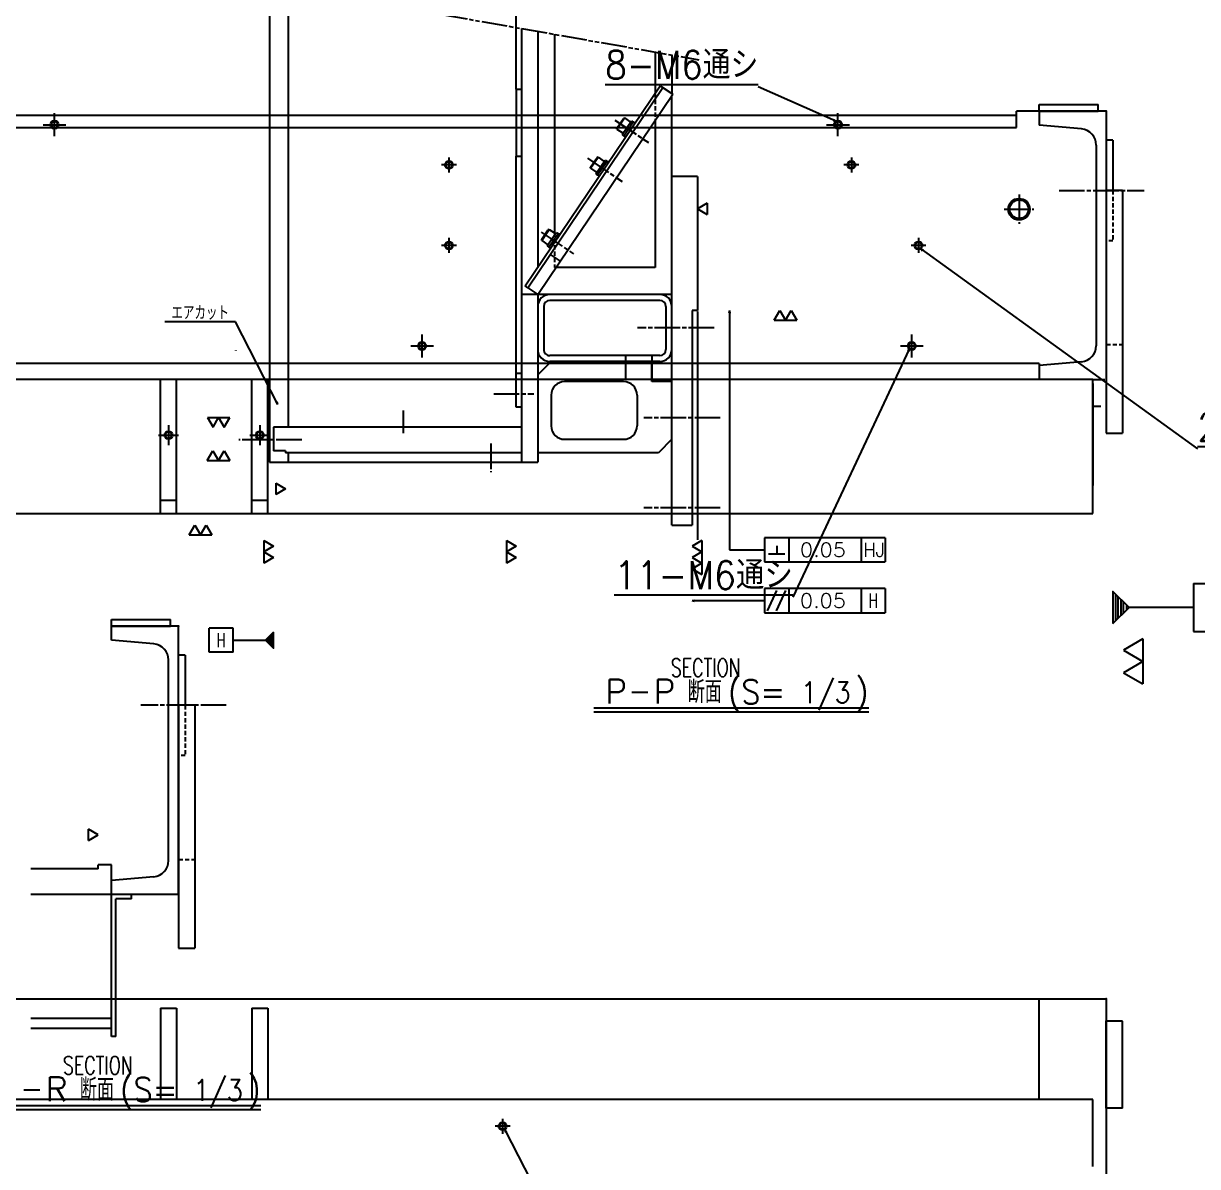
# Model space of a CAD drawing. Header units: inches. Extents: x -3309 to 2472, y -3154 to 2252.
# Drawn here: x 251 to 1126, y -616 to 236 of the extents above; entities that cross this region are included whole.
import ezdxf
from ezdxf.enums import TextEntityAlignment as Align

# ---------------------------------------------------------------- set-up
doc = ezdxf.new("R2010")
doc.units = ezdxf.units.IN
doc.header["$MEASUREMENT"] = 0
for name, pattern in [('CENTERLINE', [25.4, 19.05, -1.5875, 3.175, -1.5875]), ('DASHED', [4.7625, 3.175, -1.5875]), ('PHANTOM', [30.1625, 19.05, -1.5875, 3.175, -1.5875, 3.175, -1.5875]), ('SOLID', [0])]:
    doc.linetypes.add(name, pattern=pattern)
for name, color, linetype in [('0$C$L0$V_1_', 7, 'SOLID'), ('0$C$L0$V_DRAWING', 7, 'SOLID'), ('0$C$L0$V_PV', 7, 'SOLID'), ('Layer11$C$L11$V_1_', 52, 'SOLID'), ('Layer11$C$L11$V_DRAWING', 52, 'SOLID'), ('Layer12$C$L12$V_1_', 52, 'SOLID'), ('Layer12$C$L12$V_PV', 52, 'SOLID'), ('Layer13$C$L13$V_1_', 52, 'SOLID'), ('Layer13$C$L13$V_PV', 52, 'SOLID'), ('Layer14$C$L14$V_1_', 52, 'SOLID'), ('Layer21$C$L21$V_1_', 2, 'SOLID'), ('Layer21$C$L21$V_DRAWING', 2, 'SOLID'), ('Layer21$C$L21$V_PV', 2, 'SOLID'), ('Layer31$C$L31$V_DRAWING', 2, 'SOLID'), ('Layer7$C$L7$V_PV', 52, 'SOLID'), ('Layer8$C$L8$V_1_', 40, 'SOLID'), ('Layer8$C$L8$V_DRAWING', 40, 'SOLID'), ('Layer8$C$L8$V_PV', 40, 'SOLID'), ('Layer9$C$L9$V_PV', 254, 'SOLID')]:
    doc.layers.add(name, color=color, linetype=linetype)
doc.styles.add('CADRASTD', font='txt', dxfattribs={"bigfont": 'bigfont'})
doc.dimstyles.new('DIM3', dxfattribs={"dimtxt": 0.156, "dimasz": 2, "dimexe": 0, "dimexo": 0, "dimgap": 0.078, "dimtad": 3, "dimzin": 0, "dimdsep": 46, "dimtxsty": 'CADRASTD', "dimblk": 'CADRA_ARROW22_5OPEN', "dimblk1": 'CADRA_ARROW22_5OPEN', "dimblk2": 'CADRA_ARROW22_5OPEN', "dimcen": 0.09, "dimaunit": 1, "dimadec": 17154, "dimazin": 0, "dimtfac": 1, "dimtofl": 0, "dimtmove": 0, "dimatfit": 3, "dimldrblk": 'CADRA_ARROW22_5OPEN', "dimfxl": 1, "dimtolj": 1, "dimtzin": 0, "dimarcsym": 0})

# ---------------------------------------------------------------- blocks, each defined once
blk = doc.blocks.new('CADRA_ARROW22_5OPEN')
at = {"layer": 'Layer9$C$L9$V_PV', "color": 7}
for q in [(-0.99, 0), (-0.98, 0.2), (-0.98, -0.2)]:
    blk.add_line((0, 0), q, dxfattribs=at)
blk = doc.blocks.new('BLOCK30')
at = {"layer": '0$C$L0$V_DRAWING'}
blk.add_point((0, 0), dxfattribs=at)
blk.add_point((0, 0), dxfattribs=at)
blk.add_point((0, 0), dxfattribs=at)
blk.add_point((0, 0), dxfattribs=at)
blk.add_point((0, 0), dxfattribs=at)
blk.add_point((0, 0), dxfattribs=at)
blk.add_point((0, 0), dxfattribs=at)
at = {"layer": 'Layer11$C$L11$V_DRAWING', "color": 52}
blk.add_circle((0, 0), 3, dxfattribs=at)
at = {"layer": 'Layer13$C$L13$V_PV', "color": 52, "linetype": 'CENTERLINE'}
for p, q in [((5.54, 0), (-5.54, 0)), ((0, 5.54), (0, -5.54))]:
    blk.add_line(p, q, dxfattribs=at)
at = {"layer": 'Layer21$C$L21$V_DRAWING'}
blk.add_circle((0, 0), 2.4, dxfattribs=at)
blk = doc.blocks.new('BLOCK32')
at = {"layer": '0$C$L0$V_DRAWING', "color": 7}
blk.add_point((0, 0), dxfattribs=at)
blk.add_point((0, 0), dxfattribs=at)
blk.add_point((0, 0), dxfattribs=at)
blk.add_point((0, 0), dxfattribs=at)
blk.add_point((0, 0), dxfattribs=at)
blk.add_point((0, 0), dxfattribs=at)
blk.add_point((0, 0), dxfattribs=at)
blk.add_point((0, 0), dxfattribs=at)
blk.add_point((0, 0), dxfattribs=at)
blk.add_point((0, 0), dxfattribs=at)
blk.add_point((0, 0), dxfattribs=at)
blk.add_point((0, 0), dxfattribs=at)
blk.add_point((0, 0), dxfattribs=at)
blk.add_point((0, 0), dxfattribs=at)
blk.add_point((0, 0), dxfattribs=at)
at = {"layer": 'Layer11$C$L11$V_DRAWING', "color": 7}
blk.add_circle((0, 0), 3, dxfattribs=at)
at = {"layer": 'Layer13$C$L13$V_PV', "color": 7, "linetype": 'CENTERLINE'}
for p, q in [((-8.5, 0), (8.5, 0)), ((0, -8.5), (0, 8.5))]:
    blk.add_line(p, q, dxfattribs=at)
at = {"layer": 'Layer21$C$L21$V_DRAWING', "color": 7}
blk.add_circle((0, 0), 2.4, dxfattribs=at)
blk = doc.blocks.new('TAB100_SYM007')
at = {"layer": 'Layer21$C$L21$V_DRAWING'}
for p, q in [((2.42, 1.4), (0, 0)), ((0, 0), (2.42, -1.4)), ((2.42, 1.4), (2.42, -4.2)), ((2.42, -1.4), (0, -2.8)), ((0, -2.8), (2.42, -4.2))]:
    blk.add_line(p, q, dxfattribs=at)
blk = doc.blocks.new('BLOCK44')
at = {"layer": '0$C$L0$V_DRAWING'}
blk.add_point((0, 0), dxfattribs=at)
blk.add_point((0, 0), dxfattribs=at)
blk.add_point((0, 0), dxfattribs=at)
blk.add_point((0, 0), dxfattribs=at)
at = {"layer": 'Layer21$C$L21$V_DRAWING'}
for p, q in [((12, 0), (0, 0)), ((0, -65), (0, 0)), ((12, -65), (12, 0)), ((12, -65), (0, -65))]:
    blk.add_line(p, q, dxfattribs=at)
blk = doc.blocks.new('BLOCK45')
at = {"layer": '0$C$L0$V_DRAWING'}
blk.add_point((0, 0), dxfattribs=at)
blk.add_point((0, 0), dxfattribs=at)
blk.add_point((0, 0), dxfattribs=at)
blk.add_point((0, 0), dxfattribs=at)
at = {"layer": 'Layer21$C$L21$V_DRAWING'}
for p, q in [((0, 0), (12, 0)), ((0, 0), (0, -90)), ((12, 0), (12, -90)), ((0, -90), (12, -90))]:
    blk.add_line(p, q, dxfattribs=at)
blk = doc.blocks.new('BLOCK43')
at = {"layer": '0$C$L0$V_DRAWING'}
blk.add_point((0, 0, -16.5), dxfattribs=at)
blk.add_point((0, 0, -16.5), dxfattribs=at)
blk.add_point((0, 0, -16.5), dxfattribs=at)
blk.add_point((0, 0, -16.5), dxfattribs=at)
blk.add_point((0, 0, -16.5), dxfattribs=at)
for name, p in [('BLOCK44', (0, -16.5)), ('BLOCK45', (0, -306.5)), ('BLOCK44', (0, -576.5))]:
    blk.add_blockref(name, p, dxfattribs=at)
blk = doc.blocks.new('BLOCK37')
at = {"layer": '0$C$L0$V_DRAWING'}
blk.add_point((0, 0), dxfattribs=at)
blk.add_point((0, 0), dxfattribs=at)
blk.add_point((0, 0), dxfattribs=at)
blk.add_point((0, 0), dxfattribs=at)
blk.add_point((0, 0), dxfattribs=at)
at = {"layer": 'Layer12$C$L12$V_PV', "color": 52, "linetype": 'DASHED'}
for p, q in [((5, -59), (5, -96.5)), ((5, -96.5), (0, -96.5)), ((0, -174), (12, -174))]:
    blk.add_line(p, q, dxfattribs=at)
at = {"layer": 'Layer21$C$L21$V_DRAWING'}
for p, q in [((-50, 0), (-50, 5)), ((-50, 5), (-6, 5)), ((-50, 0), (-6, 0)), ((-6, 0), (-6, 5)), ((5, -21.5), (0, -21.5)), ((5, -21.5), (5, -59)), ((0, -59), (0, -240)), ((12, -59), (0, -59)), ((12, -59), (12, -240)), ((0, -240), (12, -240))]:
    blk.add_line(p, q, dxfattribs=at)
blk = doc.blocks.new('BLOCK61')
at = {"layer": 'Layer11$C$L11$V_DRAWING', "color": 52}
for centre in [(2501, -241.5), (2569, -241.5)]:
    blk.add_circle(centre, 3, dxfattribs=at)
at = {"layer": 'Layer13$C$L13$V_PV', "color": 52, "linetype": 'CENTERLINE'}
for p, q in [((2501, -234), (2501, -249)), ((2569, -234), (2569, -249)), ((2493.5, -241.5), (2508.5, -241.5)), ((2561.5, -241.5), (2576.5, -241.5))]:
    blk.add_line(p, q, dxfattribs=at)
at = {"layer": 'Layer21$C$L21$V_DRAWING'}
for centre in [(2501, -241.5), (2569, -241.5)]:
    blk.add_circle(centre, 2.4, dxfattribs=at)
blk = doc.blocks.new('BLOCK62')
at = {"layer": '0$C$L0$V_DRAWING'}
blk.add_point((0, 0), dxfattribs=at)
blk.add_point((0, 0), dxfattribs=at)
blk.add_point((0, 0), dxfattribs=at)
blk.add_point((0, 0), dxfattribs=at)
blk.add_point((0, 0), dxfattribs=at)
blk.add_point((0, 0), dxfattribs=at)
blk.add_point((0, 0), dxfattribs=at)
at = {"layer": 'Layer11$C$L11$V_DRAWING', "color": 52}
blk.add_circle((0, 0), 8, dxfattribs=at)
at = {"layer": 'Layer13$C$L13$V_PV', "color": 52, "linetype": 'CENTERLINE'}
for p, q in [((0, 11), (0, -11)), ((-11, 0), (11, 0))]:
    blk.add_line(p, q, dxfattribs=at)
at = {"layer": 'Layer21$C$L21$V_DRAWING'}
blk.add_circle((0, 0), 6.92, dxfattribs=at)
blk = doc.blocks.new('*X194')
at = {"layer": 'Layer7$C$L7$V_PV', "color": 20}
for p, q in [((-0.33, 1.67), (0.33, 1.67)), ((-1.67, 0.33), (1.67, 0.33)), ((1.33, 0.67), (-1.33, 0.67)), ((-1, 1), (1, 1)), ((0.67, 1.33), (-0.67, 1.33))]:
    blk.add_line(p, q, dxfattribs=at)
blk = doc.blocks.new('TAB101_SYM053')
at = {"layer": 'Layer11$C$L11$V_DRAWING'}
blk.add_line((0, 10), (0, 2), dxfattribs=at)
at = {"layer": 'Layer11$C$L11$V_DRAWING', "color": 20}
blk.add_lwpolyline([(2, 0), (0, 2), (-2, 0)], close=True, dxfattribs=at)
at = {"layer": 'Layer21$C$L21$V_DRAWING'}
for p, q in [((-3, 10), (-3, 16)), ((-3, 16), (3, 16)), ((3, 10), (3, 16)), ((-3, 10), (3, 10))]:
    blk.add_line(p, q, dxfattribs=at)
at = {"layer": 'Layer7$C$L7$V_PV', "color": 20}
blk.add_blockref('*X194', (0, 0), dxfattribs=at)
blk = doc.blocks.new('BLOCK84')
at = {"layer": '0$C$L0$V_DRAWING'}
blk.add_point((0, 0), dxfattribs=at)
blk.add_point((0, 0), dxfattribs=at)
blk.add_point((0, 0), dxfattribs=at)
blk.add_point((0, 0), dxfattribs=at)
blk.add_point((0, 0), dxfattribs=at)
blk.add_point((0, 0), dxfattribs=at)
blk.add_point((0, 0), dxfattribs=at)
at = {"layer": 'Layer12$C$L12$V_PV', "color": 52, "linetype": 'DASHED'}
for p, q in [((5, -59), (5, -96.5)), ((5, -96.5), (0, -96.5)), ((0, -174), (12, -174))]:
    blk.add_line(p, q, dxfattribs=at)
at = {"layer": 'Layer21$C$L21$V_DRAWING'}
for p, q in [((-50, 5), (-6, 5)), ((-50, 0), (-50, 5)), ((-50, 0), (-6, 0)), ((-6, 0), (-6, 5)), ((5, -21.5), (0, -21.5)), ((5, -21.5), (5, -59)), ((12, -59), (0, -59)), ((0, -59), (0, -240)), ((12, -59), (12, -240)), ((0, -240), (12, -240))]:
    blk.add_line(p, q, dxfattribs=at)
blk = doc.blocks.new('TAB100_SYM001')
at = {"layer": 'Layer21$C$L21$V_DRAWING'}
for p, q in [((-1.4, 2.42), (0, 0)), ((-1.4, 2.42), (1.4, 2.42)), ((0, 0), (1.4, 2.42))]:
    blk.add_line(p, q, dxfattribs=at)
blk = doc.blocks.new('BLOCK85')
at = {"layer": '0$C$L0$V_DRAWING'}
blk.add_point((0, 0), dxfattribs=at)
blk.add_point((0, 0), dxfattribs=at)
blk.add_point((0, 0), dxfattribs=at)
blk.add_point((0, 0), dxfattribs=at)
blk.add_point((0, 0), dxfattribs=at)
blk.add_point((0, 0), dxfattribs=at)
blk.add_point((0, 0), dxfattribs=at)
blk.add_point((0, 0), dxfattribs=at)
blk.add_point((0, 0), dxfattribs=at)
at = {"layer": 'Layer21$C$L21$V_DRAWING'}
for p, q in [((-5, 8.7), (-4.31, 9.1)), ((4.31, 9.1), (-4.31, 9.1)), ((5, 8.7), (4.31, 9.1)), ((6.25, 1.6), (-6.25, 1.6)), ((-6.25, 1.6), (-6.25, 0)), ((6.1, 3.1), (-6.1, 3.1)), ((-6.1, 3.1), (-6.1, 1.6)), ((-5, 8.7), (-5, 3.1)), ((5, 8.7), (-5, 8.7)), ((-0.4, 3.1), (0, 1.6)), ((0, 3.1), (0.4, 1.6)), ((5, 8.7), (5, 3.1)), ((6.1, 3.1), (6.1, 1.6)), ((6.25, 1.6), (6.25, 0))]:
    blk.add_line(p, q, dxfattribs=at)
blk = doc.blocks.new('TAB101_SYM008')
at = {"layer": 'Layer21$C$L21$V_DRAWING'}
for p, q in [((30, 3), (0, 3)), ((0, 3), (0, -3)), ((6, 3), (6, -3)), ((24, 3), (24, -3)), ((30, 3), (30, -3)), ((3, 1), (3, -1)), ((1, -1), (5, -1)), ((0, -3), (30, -3))]:
    blk.add_line(p, q, dxfattribs=at)
blk = doc.blocks.new('TAB100_SYM005')
at = {"layer": 'Layer21$C$L21$V_DRAWING'}
for p, q in [((-1.4, 2.42), (0, 0)), ((-1.4, 2.42), (4.2, 2.42)), ((0, 0), (1.4, 2.42)), ((1.4, 2.42), (2.8, 0)), ((2.8, 0), (4.2, 2.42))]:
    blk.add_line(p, q, dxfattribs=at)
blk = doc.blocks.new('TAB100_SYM009')
at = {"layer": 'Layer21$C$L21$V_DRAWING'}
for p, q in [((-1.4, 2.42), (0, 0)), ((-1.4, 2.42), (7, 2.42)), ((0, 0), (1.4, 2.42)), ((1.4, 2.42), (2.8, 0)), ((2.8, 0), (4.2, 2.42)), ((4.2, 2.42), (5.6, 0)), ((5.6, 0), (7, 2.42))]:
    blk.add_line(p, q, dxfattribs=at)
blk = doc.blocks.new('TAB101_SYM007')
at = {"layer": 'Layer21$C$L21$V_DRAWING'}
for p, q in [((30, 3), (0, 3)), ((0, 3), (0, -3)), ((6, 3), (6, -3)), ((24, 3), (24, -3)), ((30, 3), (30, -3)), ((0.73, -2.5), (3.06, 2.5)), ((2.94, -2.5), (5.27, 2.5)), ((0, -3), (30, -3))]:
    blk.add_line(p, q, dxfattribs=at)
blk = doc.blocks.new('TAB171_SYM004')
at = {"layer": 'Layer11$C$L11$V_DRAWING'}
for p, q in [((0, 1), (68.34, 1)), ((0, 0), (68.34, 0))]:
    blk.add_line(p, q, dxfattribs=at)
at = {"layer": 'Layer31$C$L31$V_DRAWING'}
blk.add_line((13.43, 4.78), (9.43, 4.78), dxfattribs=at)
at = {"layer": 'Layer8$C$L8$V_DRAWING', "style": 'CADRASTD'}
for s, height, width, p, p2 in [('SECTION', 4.5, 0.571429, (19.14, 8.69), (36.5, 8.69)), ('(S=   )', 6, 0.857143, (33.33, 1.94), (68.3, 1.94)), ('断面', 5.5, 0.6763, (23.35, 2.19), (31.81, 2.19))]:
    blk.add_text(s, height=height, dxfattribs=dict(at, width=width)).set_placement(p, p2, align=Align.FIT)

msp = doc.modelspace()

# ---------------------------------------------------------------- linework, layer by layer
at = {"layer": 'Layer11$C$L11$V_1_'}
for p, q in [((618.44, 186.73), (618.44, 295.23)), ((618.44, -25.27), (618.44, 136.73)), ((753.44, 20.91), (753.44, -149.15)), ((409.21, 13.35), (356.58, 13.35)), ((777.34, -156.65), (803.54, -156.65))]:
    msp.add_line(p, q, dxfattribs=at)
msp.add_arc((408.94, -7.77), 0.5, 312.16549, 359.99998, dxfattribs=at)
at = {"layer": 'Layer12$C$L12$V_1_', "linetype": 'DASHED'}
for p, q in [((721.94, 183.66), (721.94, 163.46)), ((646.94, 79.94), (646.94, 53.73))]:
    msp.add_line(p, q, dxfattribs=at)
at = {"layer": 'Layer13$C$L13$V_1_', "linetype": 'CENTERLINE'}
for p, q in [((691.97, 163.8), (716.9, 146.98)), ((671.43, 135.43), (697.33, 117.96)), ((636.95, 80.29), (660.99, 64.08)), ((765.99, 8.73), (708.91, 8.73)), ((699.74, -11.16), (699.74, -29.98)), ((719.44, -11.16), (719.44, -29.98)), ((601.64, -40.27), (631.64, -40.27)), ((534.44, -69.77), (534.44, -52.77)), ((770.49, -58.27), (713.41, -58.27)), ((458.61, -74.77), (411.72, -74.77)), ((599.44, -77.48), (599.44, -98.88)), ((770.49, -125.27), (713.41, -125.27)), ((402.24, -272.6), (338.64, -272.6))]:
    msp.add_line(p, q, dxfattribs=at)
at = {"layer": 'Layer13$C$L13$V_PV', "linetype": 'CENTERLINE'}
msp.add_line((1023.03, 111.31), (1086.41, 111.31), dxfattribs=at)
at = {"layer": 'Layer14$C$L14$V_1_', "linetype": 'PHANTOM'}
for p, q in [((414.44, 268.68), (754.44, 208.73)), ((618.44, 186.73), (618.44, 136.73)), ((753.44, 121.73), (753.44, 21.73)), ((753.44, 21.73), (749.44, 21.73)), ((749.44, 21.73), (749.44, -138.27)), ((618.44, -50.27), (618.44, -25.27)), ((437.44, -65.27), (437.44, -82.77)), ((446.44, -82.77), (437.44, -82.77)), ((446.44, -82.77), (446.44, -84.27)), ((734.44, -138.27), (749.44, -138.27))]:
    msp.add_line(p, q, dxfattribs=at)
at = {"layer": 'Layer21$C$L21$V_1_'}
for p, q in [((434.44, 265.15), (434.44, -91.27)), ((448.44, 262.68), (448.44, -65.27)), ((622.44, 232), (622.44, 33.73)), ((634.44, 229.89), (634.44, 53.94)), ((646.94, 227.68), (646.94, 79.94)), ((721.94, 214.46), (721.94, 183.66)), ((734.44, 212.26), (734.44, 183.4)), ((618.44, 186.73), (618.44, 136.73)), ((618.44, 186.73), (622.44, 186.73)), ((625.07, 40.05), (725.73, 189.28)), ((626.98, 38.77), (727.63, 187.99)), ((725.73, 189.28), (735.09, 182.96)), ((634.44, 33.73), (735.09, 182.96)), ((734.44, -138.27), (734.44, 181.99)), ((721.94, 163.46), (721.94, 53.73)), ((618.44, 136.73), (622.44, 136.73)), ((753.44, 121.73), (734.44, 121.73)), ((753.44, 121.73), (753.44, 21.73)), ((643.75, 63.64), (651.22, 58.6)), ((721.94, 53.73), (646.94, 53.73)), ((626.98, 38.77), (625.07, 40.05)), ((626.98, 38.77), (634.44, 33.73)), ((734.44, 33.73), (622.44, 33.73)), ((622.44, 33.73), (622.44, -91.27)), ((634.44, 33.73), (634.44, -7.27)), ((725.44, 29.23), (643.44, 29.23)), ((638.94, 24.73), (638.94, -7.27)), ((729.94, 24.73), (729.94, -7.27)), ((749.44, 21.73), (749.44, -138.27)), ((753.44, 21.73), (749.44, 21.73)), ((634.44, -7.27), (634.44, -91.27)), ((644.44, -16.21), (634.44, -26.27)), ((725.44, -11.77), (643.44, -11.77)), ((725.44, -16.27), (643.44, -16.27)), ((725.44, -16.27), (708.14, -16.27)), ((719.44, -31.27), (719.44, -16.27)), ((618.44, -50.27), (618.44, -25.27)), ((622.44, -25.27), (618.44, -25.27)), ((698.44, -31.27), (654.44, -31.27)), ((734.44, -31.27), (719.44, -31.27)), ((644.44, -41.27), (644.44, -64.27)), ((708.44, -41.27), (708.44, -64.27)), ((622.44, -50.27), (618.44, -50.27)), ((437.44, -65.27), (437.44, -82.77)), ((622.44, -65.27), (437.44, -65.27)), ((654.44, -74.27), (698.44, -74.27)), ((734.44, -74.27), (724.44, -84.27)), ((446.44, -82.77), (437.44, -82.77)), ((446.44, -82.77), (446.44, -84.27)), ((622.44, -84.27), (446.44, -84.27)), ((448.44, -84.27), (448.44, -91.27)), ((724.44, -84.27), (634.44, -84.27)), ((434.44, -91.27), (634.44, -91.27)), ((734.44, -138.27), (749.44, -138.27)), ((316.75, -224.05), (316.75, -213.6)), ((366.75, -213.6), (316.75, -213.6)), ((366.75, -413.6), (366.75, -213.6)), ((348.3, -226.81), (316.75, -224.05)), ((359.25, -388.43), (359.25, -238.77)), ((316.75, -391.6), (306.75, -391.6)), ((306.75, -394.6), (306.75, -391.6)), ((316.75, -519.6), (316.75, -391.6)), ((306.75, -394.6), (256.48, -394.6)), ((348.3, -400.39), (316.75, -403.15)), ((366.75, -413.6), (256.48, -413.6)), ((331.75, -416.8), (319.95, -416.8)), ((319.95, -519.6), (319.95, -416.8)), ((331.75, -416.8), (331.75, -413.6)), ((316.75, -506.14), (256.48, -506.14)), ((316.75, -513.6), (256.48, -513.6)), ((319.95, -519.6), (316.75, -519.6))]:
    msp.add_line(p, q, dxfattribs=at)
for centre, radius, start, end in [((643.44, 24.73), 9, 89.99998, 179.99996), ((643.44, 24.73), 4.5, 89.99998, 179.99996), ((725.44, 24.73), 9, 0, 89.99998), ((725.44, 24.73), 4.5, 0, 89.99998), ((643.44, -7.27), 9, 179.99996, 270), ((643.44, -7.27), 4.5, 179.99996, 270), ((725.44, -7.27), 4.5, 270, 359.99998), ((725.44, -7.27), 9, 270, 359.99998), ((654.44, -41.27), 10, 89.99998, 179.99996), ((698.44, -41.27), 10, 0, 89.99998), ((654.44, -64.27), 10, 179.99996, 270), ((698.44, -64.27), 10, 270, 359.99998), ((347.25, -238.77, -369.21), 12, 0, 84.99996), ((347.25, -388.43, -369.21), 12, 275.0001, 360)]:
    msp.add_arc(centre, radius, start, end, dxfattribs=at)
at = {"layer": 'Layer21$C$L21$V_PV'}
for p, q in [((-2078.76, 167.31), (991.24, 167.31)), ((991.24, 158.31), (991.24, 170.31)), ((1058.24, 170.31), (991.24, 170.31)), ((1008.24, 170.31), (1008.24, 159.86)), ((1058.24, 170.31), (1058.24, -29.69)), ((-2078.76, 158.31), (991.24, 158.31)), ((1039.79, 157.1), (1008.24, 159.86)), ((1050.74, 145.15), (1050.74, -4.52)), ((1039.79, -16.47), (1008.24, -19.23)), ((1008.24, -17.69), (-2091.75, -17.69)), ((1008.24, -17.69), (1008.24, -29.69)), ((1048.24, -29.69), (-2141.76, -29.69)), ((353.24, -129.69), (353.24, -29.69)), ((365.24, -129.69), (365.24, -29.69)), ((421.24, -129.69), (421.24, -29.69)), ((433.24, -129.69), (433.24, -29.69)), ((1048.24, -29.69), (1057.24, -29.69)), ((1048.24, -129.69), (1048.24, -29.69)), ((1048.24, -32.68), (1048.24, -108.69)), ((1054.24, -49.69), (1048.24, -49.69)), ((353.24, -119.69), (365.24, -119.69)), ((421.24, -119.69), (433.24, -119.69)), ((120.74, -129.69), (1048.24, -129.69)), ((245.74, -491.48), (1058.24, -491.48)), ((353.24, -498.48), (365.24, -498.48)), ((353.24, -498.48), (353.24, -566.48)), ((365.24, -498.48), (365.24, -566.48)), ((421.24, -498.48), (433.24, -498.48)), ((421.24, -498.48), (421.24, -566.48)), ((433.24, -498.48), (433.24, -566.48)), ((1008.24, -566.48), (1008.24, -491.48)), ((1058.24, -491.48), (1058.24, -2107.48)), ((1048.24, -566.48), (245.74, -566.48)), ((1048.24, -616.48), (1048.24, -566.48))]:
    msp.add_line(p, q, dxfattribs=at)
for centre, start, end in [((1038.74, 145.15), 0, 84.99996), ((1038.74, -4.52), 275.00015, 360)]:
    msp.add_arc(centre, 12, start, end, dxfattribs=at)

# ---------------------------------------------------------------- block references
at = {"layer": '0$C$L0$V_1_'}
for name, p, xscale, yscale, zscale, rotation in [('BLOCK85', (703.44, 156.31), 0.9999996170389752, -0.9999996170389752, 0.9999996170389752, 235.9999995449274), ('BLOCK85', (683.79, 127.1), 0.9999996170389752, -0.9999996170389752, 0.9999996170389752, 235.9999995449274), ('TAB100_SYM001', (753.5, 97.62), 2.999999523162842, 2.999999523162842, 2.999999523162842, 270.0000000000006), ('BLOCK85', (647.41, 73.19), 0.9999996170389752, -0.9999996170389752, 0.9999996170389752, 235.9999995449274), ('TAB100_SYM001', (446.45, -111.27), 2.999999523162842, -2.999999523162842, 2.999999523162842, 270.0000000000006), ('TAB100_SYM005', (437.44, -154.03), 2.999999523162842, -2.999999523162842, 2.999999523162842, 270.0000000000006), ('TAB100_SYM005', (618.44, -154.03), 2.999999523162842, -2.999999523162842, 2.999999523162842, 270.0000000000006), ('TAB100_SYM009', (749.44, -154.03), 2.999999523162842, 2.999999523162842, 2.999999523162842, 270.0000000000006), ('TAB101_SYM053', (437.44, -224.02), 2.999999523162842, 2.999999523162842, 2.999999523162842, 90.0000000000002), ('TAB100_SYM001', (306.75, -369.21), 2.999999523162842, 2.999999523162842, 2.999999523162842, 90.0000000000002)]:
    msp.add_blockref(name, p, dxfattribs=dict(at, xscale=xscale, yscale=yscale, zscale=zscale, rotation=rotation))
at = {"layer": '0$C$L0$V_1_', "xscale": 2.999999523162842, "zscale": 2.999999523162842}
for name, p, yscale in [('TAB100_SYM005', (814.96, 21.73), -2.999999523162842), ('TAB100_SYM005', (392.38, -65.32), 2.999999523162842), ('TAB100_SYM005', (392.33, -82.75), -2.999999523162842), ('TAB100_SYM005', (378.81, -138.27), -2.999999523162842), ('TAB101_SYM008', (803.54, -156.65), 2.999999523162842), ('TAB101_SYM007', (803.54, -194.57), 2.999999523162842), ('TAB171_SYM004', (676.21, -277.36), 2.999999523162842), ('TAB171_SYM004', (223.13, -573.91), 2.999999523162842)]:
    msp.add_blockref(name, p, dxfattribs=dict(at, yscale=yscale))
at = {"layer": '0$C$L0$V_1_'}
msp.add_blockref('BLOCK84', (366.75, -213.6), dxfattribs=at)
at = {"layer": '0$C$L0$V_PV'}
for name, p in [('BLOCK37', (1058.24, 170.31)), ('BLOCK32', (274.24, 160.31)), ('BLOCK32', (858.24, 160.31)), ('BLOCK30', (568.24, 130.31)), ('BLOCK30', (868.24, 130.31)), ('BLOCK62', (993.24, 97.31)), ('BLOCK30', (568.24, 70.31)), ('BLOCK30', (918.24, 70.31)), ('BLOCK32', (548.24, -4.69)), ('BLOCK43', (1058.24, -491.48)), ('BLOCK30', (608.24, -586.48))]:
    msp.add_blockref(name, p, dxfattribs=at)
for name, p, xscale, yscale, zscale in [('BLOCK61', (-2141.76, 170.31), 0.9999996423720461, 0.9999996423720461, 0.9999996423720461), ('TAB100_SYM007', (1071.07, -231.5), 6.000001430511475, 6.000001430511475, 6.000001430511475)]:
    msp.add_blockref(name, p, dxfattribs=dict(at, xscale=xscale, yscale=yscale, zscale=zscale))
at = {"layer": '0$C$L0$V_PV', "color": 7}
msp.add_blockref('BLOCK32', (913.24, -4.69), dxfattribs=at)
at = {"layer": '0$C$L0$V_PV', "xscale": 6.000000953674316, "yscale": 6.000000953674316, "zscale": 6.000000953674316, "rotation": 270.0000000000006}
msp.add_blockref('TAB101_SYM053', (1063.18, -199.66), dxfattribs=at)

# ---------------------------------------------------------------- texts
at = {"layer": 'Layer8$C$L8$V_1_', "style": 'CADRASTD'}
for s, height, width, p, p2 in [('エアカット', 10.5, 0.6763, (361.34, 14.85), (404.33, 14.85)), ('0.05', 10.5, 0.857143, (829.94, -161.9), (864.14, -161.9)), ('HJ', 10.5, 0.857143, (876.94, -161.9), (893.14, -161.9)), ('0.05', 10.5, 0.857143, (829.94, -199.82), (864.14, -199.82)), ('H', 10.5, 0.857143, (880.94, -199.82), (888.14, -199.82)), ('H', 10.5, 0.857143, (395.15, -229.27), (401.74, -229.27)), ('1/3', 15.75, 0.857143, (830.78, -270.88), (867.67, -270.88)), ('1/3', 15.75, 0.857143, (377.7, -567.43), (414.59, -567.43))]:
    msp.add_text(s, height=height, dxfattribs=dict(at, width=width)).set_placement(p, p2, align=Align.FIT)
at = {"layer": 'Layer8$C$L8$V_1_', "char_height": 18, "width": 20.8603, "attachment_point": 7, "line_spacing_factor": 0.9, "style": 'CADRASTD'}
for s, insert in [('P', (684.85, -271.25)), ('P', (720.85, -271.25)), ('R', (267.76, -567.8))]:
    msp.add_mtext(s, dxfattribs=dict(at, insert=insert))
at = {"layer": 'Layer8$C$L8$V_PV', "style": 'CADRASTD', "width": 0.714287}
for s, p, p2 in [('%%u8-M6通シ', (684.69, 194.47), (798.85, 194.47)), ('%%u', (693.82, 204.97), (693.82, 204.97)), ('%%u22-M6通シ', (1126.25, -75.44), (1259.3, -75.44))]:
    msp.add_text(s, height=21, dxfattribs=at).set_placement(p, p2, align=Align.FIT)
at = {"layer": 'Layer8$C$L8$V_PV', "color": 7, "style": 'CADRASTD', "width": 0.714287}
for s, p, p2 in [('%%u11-M6通シ', (691.51, -186.01), (824.57, -186.01)), ('%%u', (700.64, -175.51), (700.64, -175.51))]:
    msp.add_text(s, height=21, dxfattribs=at).set_placement(p, p2, align=Align.FIT)

# ---------------------------------------------------------------- leaders
for points in [[(856.61, 162.83), (798.85, 188.59)], [(919.91, 67.82), (1126.25, -81.32)], [(777.34, 21.73), (777.34, -156.65)], [(440.69, -48.35), (409.21, 13.35)], [(911.39, -7.05), (824.57, -191.89)], [(749.44, -194.57), (803.54, -194.57)], [(609.87, -589), (649.82, -666.58)]]:
    msp.add_leader(points, dimstyle='DIM3')

doc.saveas('drawing.dxf')
